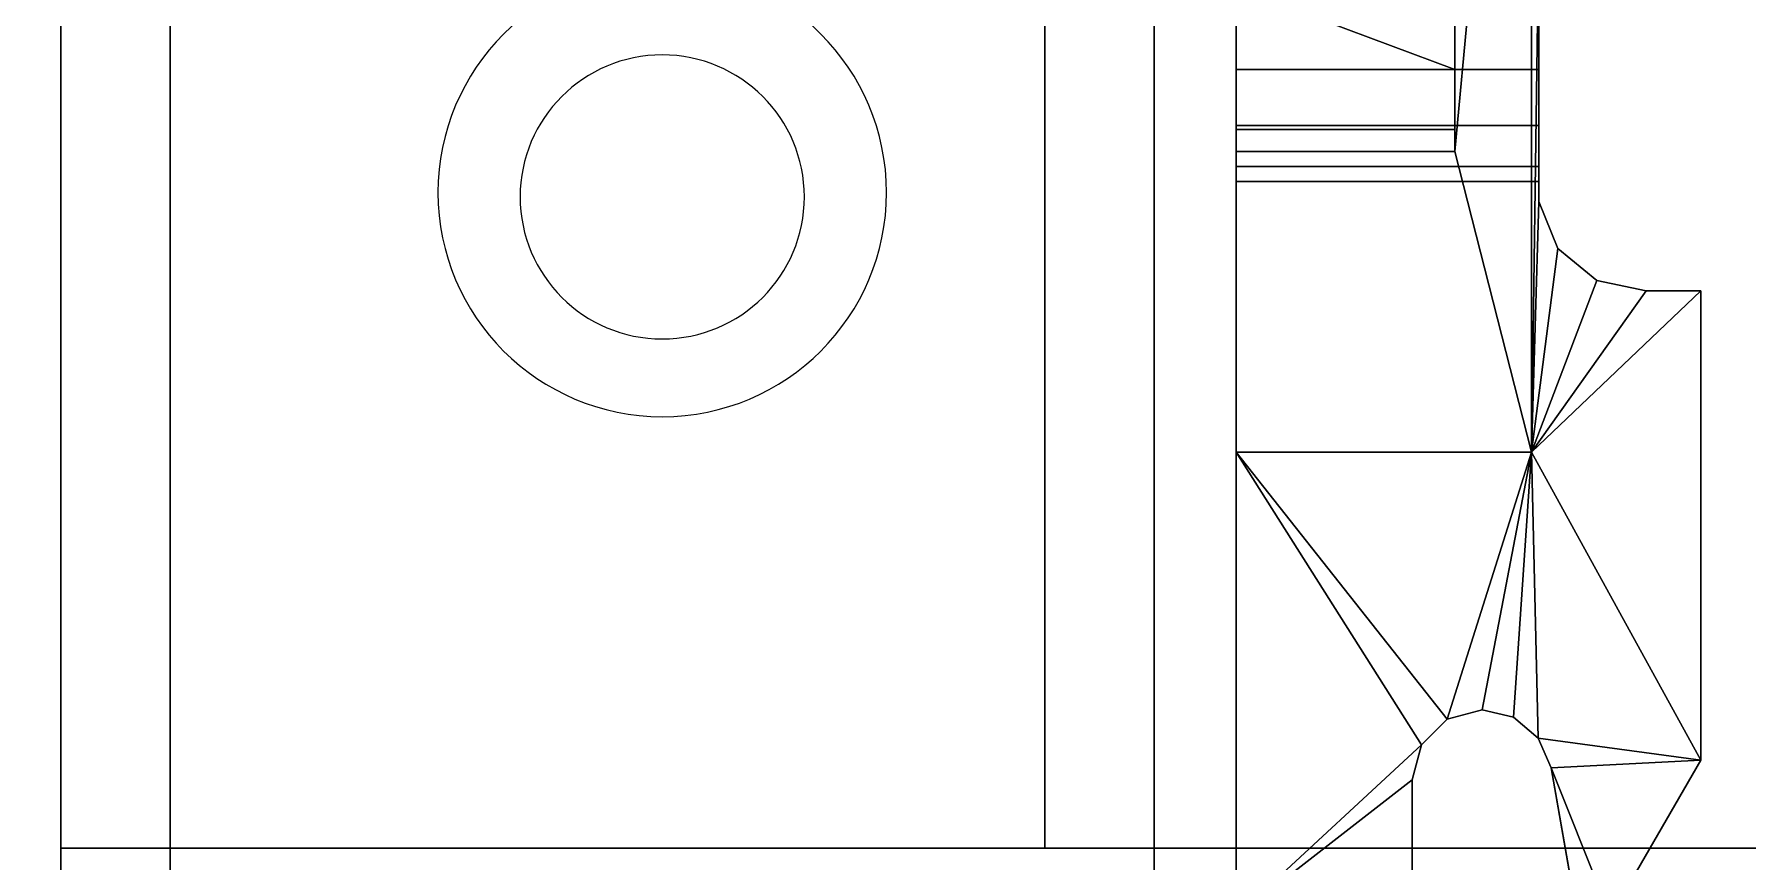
# Model space of a CAD drawing. Extents: x -1998 to 40, y -600 to 0.
# Drawn here: x -1980.49 to -1949.14, y -412.25 to -397.1 of the extents above; entities that cross this region are included whole.
import ezdxf

# ---------------------------------------------------------------- set-up
doc = ezdxf.new("R2010")
doc.units = 0

# ---------------------------------------------------------------- blocks, each defined once
blk = doc.blocks.new('rack tv terrero.bajo.Suelo1', base_point=(20, 20))
at = {"layer": 'e-cerezo locarno', "color": 0}
blk.add_3dface([(20, 20, 18), (20, 432, 18), (20, 432), (20, 20)], dxfattribs=at)
at = {"layer": 'e-cerezo locarno H1632', "color": 0}
for points in [[(20, 20), (20, 432), (1500, 432), (1500, 20)], [(20, 20, 18), (20, 432, 18), (1500, 432, 18), (1500, 20, 18)]]:
    blk.add_3dface(points, dxfattribs=at)
blk = doc.blocks.new('rack tv terrero.bajo.Suelo')
at = {"layer": 'e-cerezo locarno H1632'}
blk.add_blockref('rack tv terrero.bajo.Suelo1', (20, 20), dxfattribs=at)
blk = doc.blocks.new('rack tv terrero.bajo.Techo1', base_point=(1500, 0, 600))
at = {"layer": 'e-cerezo locarno H1632', "color": 0}
for points in [[(1500, 0, 600), (1500, 432, 600), (0, 432, 600), (0, 0, 600)], [(1500, 0, 582), (1500, 432, 582), (0, 432, 582), (0, 0, 582)]]:
    blk.add_3dface(points, dxfattribs=at)
blk = doc.blocks.new('rack tv terrero.bajo.Techo')
at = {"layer": 'Taladro', "extrusion": (0, 0, -1)}
for centre, radius in [((-29, 50, -600), 4.103), ((-29, 49.92, -600), 2.6)]:
    blk.add_circle(centre, radius, dxfattribs=at)
at = {"layer": 'e-cerezo locarno H1632'}
blk.add_blockref('rack tv terrero.bajo.Techo1', (1500, 0, 600), dxfattribs=at)
blk = doc.blocks.new('rack tv terrero.bajo.Latl Izq1', base_point=(20, 20, 582))
at = {"layer": 'e-cerezo locarno', "color": 0}
blk.add_3dface([(38, 20, 582), (38, 432, 582), (20, 432, 582), (20, 20, 582)], dxfattribs=at)
at = {"layer": 'e-cerezo locarno H1632', "color": 0}
for points in [[(20, 20, 582), (20, 432, 582), (20, 432, 18), (20, 20, 18)], [(38, 432, 18), (38, 20, 18), (20, 20, 18), (20, 432, 18)], [(38, 20, 582), (38, 432, 582), (38, 432, 18), (38, 20, 18)]]:
    blk.add_3dface(points, dxfattribs=at)
blk = doc.blocks.new('rack tv terrero.bajo.Latl Izq4', base_point=(39.5, 62.75, 327.5))
at = {"layer": 'ACCESSORY', "color": 0, "invisible_edges": 8}
for points in [[(44.9, 73.25, 307.5), (44.9, 65.75, 310.5), (44.9, 45.25, 307.5), (44.9, 73.25, 307.5)], [(45.034, 54.667, 307.5), (44.9, 73.25, 307.5), (44.9, 45.25, 307.5), (45.034, 54.667, 307.5)], [(44.9, 73.25, 296.5), (45.034, 54.667, 296.5), (44.9, 45.25, 296.5), (44.9, 73.25, 296.5)], [(44.9, 73.25, 296.5), (44.9, 45.25, 296.5), (44.9, 65.75, 293.5), (44.9, 73.25, 296.5)], [(43.5, 65.75, 310.5), (43.5, 58.25, 313.25), (43.5, 50.75, 310.5), (43.5, 65.75, 310.5)], [(43.5, 50.75, 310.5), (44.9, 45.25, 310.5), (44.9, 65.75, 310.5), (43.5, 50.75, 310.5)], [(43.5, 65.75, 310.5), (43.5, 50.75, 310.5), (44.9, 65.75, 310.5), (43.5, 65.75, 310.5)], [(43.5, 65.75, 293.5), (44.9, 65.75, 293.5), (43.5, 50.75, 293.5), (43.5, 65.75, 293.5)], [(43.5, 50.75, 293.5), (43.5, 58.25, 290.75), (43.5, 65.75, 293.5), (43.5, 50.75, 293.5)], [(44.9, 65.75, 293.5), (44.9, 45.25, 293.5), (43.5, 50.75, 293.5), (44.9, 65.75, 293.5)], [(44.9, 45.25, 310.5), (44.9, 45.25, 307.5), (44.9, 65.75, 310.5), (44.9, 45.25, 310.5)], [(44.9, 45.25, 296.5), (44.9, 45.25, 293.5), (44.9, 65.75, 293.5), (44.9, 45.25, 296.5)], [(43.5, 58.25, 313.25), (43.5, 55.875, 313.886), (43.5, 50.75, 310.5), (43.5, 58.25, 313.25)], [(43.5, 55.875, 290.114), (43.5, 58.25, 290.75), (43.5, 50.75, 293.5), (43.5, 55.875, 290.114)], [(39.5, 52.25, 327.098), (39.5, 53.75, 327.5), (39.5, 56.7, 320.685), (39.5, 52.25, 327.098)], [(39.5, 51.152, 326), (39.5, 52.25, 327.098), (39.5, 56.7, 320.685), (39.5, 51.152, 326)], [(39.5, 51.152, 326), (39.5, 56.7, 320.685), (39.5, 50.75, 324.5), (39.5, 51.152, 326)], [(39.5, 56.7, 320.685), (39.5, 55.565, 319.55), (39.5, 50.75, 324.5), (39.5, 56.7, 320.685)], [(39.5, 55.565, 316.45), (39.5, 56.7, 315.315), (39.5, 50.75, 310.5), (39.5, 55.565, 316.45)], [(39.5, 50.75, 310.5), (39.5, 56.7, 315.315), (39.5, 53.275, 305.775), (39.5, 50.75, 310.5)], [(39.5, 53.275, 298.225), (39.5, 56.7, 288.685), (39.5, 50.75, 293.5), (39.5, 53.275, 298.225)], [(39.5, 56.7, 288.685), (39.5, 55.565, 287.55), (39.5, 50.75, 293.5), (39.5, 56.7, 288.685)], [(39.5, 55.565, 284.45), (39.5, 56.7, 283.315), (39.5, 50.75, 279.5), (39.5, 55.565, 284.45)], [(39.5, 50.75, 279.5), (39.5, 56.7, 283.315), (39.5, 53.75, 276.5), (39.5, 50.75, 279.5)], [(43.5, 52.25, 327.098), (43.5, 55.875, 322.114), (43.5, 53.75, 327.5), (43.5, 52.25, 327.098)], [(43.5, 52.25, 327.098), (43.5, 51.152, 326), (43.5, 55.875, 322.114), (43.5, 52.25, 327.098)], [(43.5, 51.152, 326), (43.5, 50.75, 324.5), (43.5, 55.875, 322.114), (43.5, 51.152, 326)], [(43.5, 54.136, 320.375), (43.5, 55.875, 322.114), (43.5, 50.75, 324.5), (43.5, 54.136, 320.375)], [(43.5, 55.875, 313.886), (43.5, 54.136, 315.625), (43.5, 50.75, 310.5), (43.5, 55.875, 313.886)], [(43.5, 54.136, 288.375), (43.5, 55.875, 290.114), (43.5, 50.75, 293.5), (43.5, 54.136, 288.375)], [(43.5, 55.875, 281.886), (43.5, 54.136, 283.625), (43.5, 50.75, 279.5), (43.5, 55.875, 281.886)], [(43.5, 51.152, 278), (43.5, 55.875, 281.886), (43.5, 50.75, 279.5), (43.5, 51.152, 278)], [(43.5, 51.152, 278), (43.5, 52.25, 276.902), (43.5, 55.875, 281.886), (43.5, 51.152, 278)], [(43.5, 52.25, 276.902), (43.5, 53.75, 276.5), (43.5, 55.875, 281.886), (43.5, 52.25, 276.902)], [(39.5, 55.565, 319.55), (39.5, 55.15, 318), (39.5, 50.75, 324.5), (39.5, 55.565, 319.55)], [(39.5, 55.15, 318), (39.5, 55.565, 316.45), (39.5, 50.75, 310.5), (39.5, 55.15, 318)], [(39.5, 50.75, 293.5), (39.5, 55.565, 287.55), (39.5, 55.15, 286), (39.5, 50.75, 293.5)], [(39.5, 55.15, 286), (39.5, 55.565, 284.45), (39.5, 50.75, 279.5), (39.5, 55.15, 286)], [(39.5, 50.75, 324.5), (39.5, 55.15, 318), (39.5, 50.75, 310.5), (39.5, 50.75, 324.5)], [(39.5, 50.75, 293.5), (39.5, 55.15, 286), (39.5, 50.75, 279.5), (39.5, 50.75, 293.5)], [(45.034, 49.833, 307.5), (45.034, 54.667, 307.5), (44.9, 45.25, 307.5), (45.034, 49.833, 307.5)], [(45.034, 54.667, 296.5), (45.034, 49.833, 296.5), (44.9, 45.25, 296.5), (45.034, 54.667, 296.5)], [(45.034, 49.833, 307.5), (45.034, 52.25, 306.05), (45.034, 54.667, 307.5), (45.034, 49.833, 307.5)], [(45.034, 52.25, 306.05), (45.034, 53.275, 305.775), (45.034, 54.667, 307.5), (45.034, 52.25, 306.05)], [(45.034, 53.275, 298.225), (45.034, 52.25, 297.95), (45.034, 54.667, 296.5), (45.034, 53.275, 298.225)], [(45.034, 54.667, 296.5), (45.034, 52.25, 297.95), (45.034, 49.833, 296.5), (45.034, 54.667, 296.5)], [(43.5, 53.5, 318), (43.5, 54.136, 320.375), (43.5, 50.75, 324.5), (43.5, 53.5, 318)], [(43.5, 54.136, 315.625), (43.5, 53.5, 318), (43.5, 50.75, 310.5), (43.5, 54.136, 315.625)], [(43.5, 53.5, 286), (43.5, 54.136, 288.375), (43.5, 50.75, 293.5), (43.5, 53.5, 286)], [(43.5, 54.136, 283.625), (43.5, 53.5, 286), (43.5, 50.75, 279.5), (43.5, 54.136, 283.625)], [(43.5, 53.75, 327.5), (39.5, 53.75, 327.5), (43.5, 52.25, 327.098), (43.5, 53.75, 327.5)], [(39.5, 53.75, 327.5), (39.5, 52.25, 327.098), (43.5, 52.25, 327.098), (39.5, 53.75, 327.5)], [(39.5, 51.152, 278), (39.5, 50.75, 279.5), (39.5, 53.75, 276.5), (39.5, 51.152, 278)], [(39.5, 52.25, 276.902), (39.5, 51.152, 278), (39.5, 53.75, 276.5), (39.5, 52.25, 276.902)], [(43.5, 50.75, 310.5), (43.5, 53.5, 318), (43.5, 50.75, 324.5), (43.5, 50.75, 310.5)], [(43.5, 50.75, 279.5), (43.5, 53.5, 286), (43.5, 50.75, 293.5), (43.5, 50.75, 279.5)], [(39.5, 52.25, 306.05), (39.5, 50.75, 310.5), (39.5, 53.275, 305.775), (39.5, 52.25, 306.05)], [(39.5, 53.275, 298.225), (39.5, 50.75, 293.5), (39.5, 52.25, 297.95), (39.5, 53.275, 298.225)], [(39.5, 52.25, 306.05), (39.5, 51.225, 305.775), (39.5, 50.75, 310.5), (39.5, 52.25, 306.05)], [(39.5, 52.25, 297.95), (39.5, 50.75, 293.5), (39.5, 51.225, 298.225), (39.5, 52.25, 297.95)], [(45.034, 51.225, 305.775), (45.034, 52.25, 306.05), (45.034, 49.833, 307.5), (45.034, 51.225, 305.775)], [(45.034, 52.25, 297.95), (45.034, 51.225, 298.225), (45.034, 49.833, 296.5), (45.034, 52.25, 297.95)], [(39.5, 50.75, 310.5), (39.5, 51.225, 305.775), (39.5, 45.25, 307.5), (39.5, 50.75, 310.5)], [(39.5, 51.225, 305.775), (39.5, 50.475, 305.025), (39.5, 45.25, 307.5), (39.5, 51.225, 305.775)], [(39.5, 50.475, 298.975), (39.5, 51.225, 298.225), (39.5, 45.25, 296.5), (39.5, 50.475, 298.975)], [(39.5, 45.25, 296.5), (39.5, 51.225, 298.225), (39.5, 50.75, 293.5), (39.5, 45.25, 296.5)], [(45.034, 50.475, 305.025), (45.034, 51.225, 305.775), (45.034, 49.833, 307.5), (45.034, 50.475, 305.025)], [(45.034, 50.475, 298.975), (45.034, 49.833, 296.5), (45.034, 51.225, 298.225), (45.034, 50.475, 298.975)], [(39.5, 45.25, 310.5), (39.5, 50.75, 310.5), (39.5, 45.25, 307.5), (39.5, 45.25, 310.5)], [(39.5, 45.25, 293.5), (39.5, 45.25, 296.5), (39.5, 50.75, 293.5), (39.5, 45.25, 293.5)], [(39.5, 50.2, 304), (39.5, 45.25, 307.5), (39.5, 50.475, 305.025), (39.5, 50.2, 304)], [(39.5, 50.2, 300), (39.5, 50.475, 298.975), (39.5, 45.25, 296.5), (39.5, 50.2, 300)], [(45.034, 50.2, 304), (45.034, 50.475, 305.025), (45.034, 49.833, 307.5), (45.034, 50.2, 304)], [(45.034, 50.475, 298.975), (45.034, 50.2, 300), (45.034, 49.833, 296.5), (45.034, 50.475, 298.975)], [(39.5, 50.2, 304), (39.5, 45.25, 296.5), (39.5, 45.25, 307.5), (39.5, 50.2, 304)], [(39.5, 50.2, 304), (39.5, 50.2, 300), (39.5, 45.25, 296.5), (39.5, 50.2, 304)], [(45.034, 49.833, 296.5), (45.034, 50.2, 304), (45.034, 49.833, 307.5), (45.034, 49.833, 296.5)], [(45.034, 50.2, 304), (45.034, 49.833, 296.5), (45.034, 50.2, 300), (45.034, 50.2, 304)], [(45.383, 48.977, 307.5), (45.034, 49.833, 307.5), (44.9, 45.25, 307.5), (45.383, 48.977, 307.5)], [(45.034, 49.833, 296.5), (45.383, 48.977, 296.5), (44.9, 45.25, 296.5), (45.034, 49.833, 296.5)], [(46.095, 48.387, 307.5), (45.383, 48.977, 307.5), (44.9, 45.25, 307.5), (46.095, 48.387, 307.5)], [(45.383, 48.977, 296.5), (46.095, 48.387, 296.5), (44.9, 45.25, 296.5), (45.383, 48.977, 296.5)], [(47, 48.2, 307.5), (46.095, 48.387, 307.5), (44.9, 45.25, 307.5), (47, 48.2, 307.5)], [(46.095, 48.387, 296.5), (47, 48.2, 296.5), (44.9, 45.25, 296.5), (46.095, 48.387, 296.5)], [(48, 48.2, 307.5), (44.9, 45.25, 307.5), (48, 39.608, 307.5), (48, 48.2, 307.5)], [(48, 48.2, 307.5), (47, 48.2, 307.5), (44.9, 45.25, 307.5), (48, 48.2, 307.5)], [(48, 48.2, 296.5), (48, 39.608, 296.5), (44.9, 45.25, 296.5), (48, 48.2, 296.5)], [(47, 48.2, 296.5), (48, 48.2, 296.5), (44.9, 45.25, 296.5), (47, 48.2, 296.5)], [(48, 48.2, 296.5), (48, 48.2, 307.5), (48, 39.608, 307.5), (48, 48.2, 296.5)], [(48, 39.608, 296.5), (48, 48.2, 296.5), (48, 39.608, 307.5), (48, 39.608, 296.5)], [(39.5, 36.75, 307.5), (42.891, 39.89, 307.5), (39.5, 45.25, 307.5), (39.5, 36.75, 307.5)], [(39.5, 36.75, 307.5), (39.5, 45.25, 307.5), (39.5, 45.25, 296.5), (39.5, 36.75, 307.5)], [(43.36, 40.359, 307.5), (39.5, 45.25, 307.5), (42.891, 39.89, 307.5), (43.36, 40.359, 307.5)], [(39.5, 45.25, 307.5), (43.36, 40.359, 307.5), (44.9, 45.25, 307.5), (39.5, 45.25, 307.5)], [(39.5, 36.75, 296.5), (39.5, 36.75, 307.5), (39.5, 45.25, 296.5), (39.5, 36.75, 296.5)], [(39.5, 36.75, 296.5), (39.5, 45.25, 296.5), (42.891, 39.89, 296.5), (39.5, 36.75, 296.5)], [(42.891, 39.89, 296.5), (39.5, 45.25, 296.5), (43.36, 40.359, 296.5), (42.891, 39.89, 296.5)], [(44.9, 45.25, 296.5), (43.36, 40.359, 296.5), (39.5, 45.25, 296.5), (44.9, 45.25, 296.5)], [(43.36, 40.359, 307.5), (44, 40.53, 307.5), (44.9, 45.25, 307.5), (43.36, 40.359, 307.5)], [(44, 40.53, 296.5), (43.36, 40.359, 296.5), (44.9, 45.25, 296.5), (44, 40.53, 296.5)], [(44, 40.53, 307.5), (44.574, 40.394, 307.5), (44.9, 45.25, 307.5), (44, 40.53, 307.5)], [(44.574, 40.394, 296.5), (44, 40.53, 296.5), (44.9, 45.25, 296.5), (44.574, 40.394, 296.5)], [(44.574, 40.394, 307.5), (45.027, 40.014, 307.5), (44.9, 45.25, 307.5), (44.574, 40.394, 307.5)], [(44.574, 40.394, 296.5), (44.9, 45.25, 296.5), (45.027, 40.014, 296.5), (44.574, 40.394, 296.5)], [(44.9, 45.25, 307.5), (45.027, 40.014, 307.5), (48, 39.608, 307.5), (44.9, 45.25, 307.5)], [(48, 39.608, 296.5), (45.027, 40.014, 296.5), (44.9, 45.25, 296.5), (48, 39.608, 296.5)], [(42.72, 39.25, 307.5), (42.891, 39.89, 307.5), (39.5, 36.75, 307.5), (42.72, 39.25, 307.5)], [(42.72, 39.25, 296.5), (39.5, 36.75, 296.5), (42.891, 39.89, 296.5), (42.72, 39.25, 296.5)], [(45.261, 39.472, 307.5), (48, 39.608, 307.5), (45.027, 40.014, 307.5), (45.261, 39.472, 307.5)], [(45.261, 39.472, 296.5), (45.027, 40.014, 296.5), (48, 39.608, 296.5), (45.261, 39.472, 296.5)], [(46.35, 36.75, 307.5), (48, 39.608, 307.5), (45.261, 39.472, 307.5), (46.35, 36.75, 307.5)], [(46.35, 36.75, 296.5), (45.261, 39.472, 296.5), (48, 39.608, 296.5), (46.35, 36.75, 296.5)], [(42.72, 36.75, 307.5), (42.72, 39.25, 307.5), (39.5, 36.75, 307.5), (42.72, 36.75, 307.5)], [(42.72, 39.25, 296.5), (42.72, 36.75, 296.5), (39.5, 36.75, 296.5), (42.72, 39.25, 296.5)], [(45.741, 36.75, 307.5), (46.35, 36.75, 307.5), (45.261, 39.472, 307.5), (45.741, 36.75, 307.5)], [(45.741, 36.75, 296.5), (45.261, 39.472, 296.5), (46.35, 36.75, 296.5), (45.741, 36.75, 296.5)]]:
    blk.add_3dface(points, dxfattribs=at)
at = {"layer": 'ACCESSORY', "color": 0}
for points in [[(39.5, 52.25, 276.902), (39.5, 53.75, 276.5), (43.5, 53.75, 276.5), (43.5, 52.25, 276.902)], [(39.5, 52.25, 306.05), (39.5, 53.275, 305.775), (45.034, 53.275, 305.775), (45.034, 52.25, 306.05)], [(45.034, 53.275, 298.225), (39.5, 53.275, 298.225), (39.5, 52.25, 297.95), (45.034, 52.25, 297.95)], [(39.5, 52.25, 327.098), (39.5, 51.152, 326), (43.5, 51.152, 326), (43.5, 52.25, 327.098)], [(39.5, 51.225, 305.775), (39.5, 52.25, 306.05), (45.034, 52.25, 306.05), (45.034, 51.225, 305.775)], [(45.034, 52.25, 297.95), (39.5, 52.25, 297.95), (39.5, 51.225, 298.225), (45.034, 51.225, 298.225)], [(39.5, 51.152, 278), (39.5, 52.25, 276.902), (43.5, 52.25, 276.902), (43.5, 51.152, 278)], [(39.5, 50.475, 305.025), (39.5, 51.225, 305.775), (45.034, 51.225, 305.775), (45.034, 50.475, 305.025)], [(45.034, 51.225, 298.225), (39.5, 51.225, 298.225), (39.5, 50.475, 298.975), (45.034, 50.475, 298.975)], [(39.5, 51.152, 326), (39.5, 50.75, 324.5), (43.5, 50.75, 324.5), (43.5, 51.152, 326)], [(43.5, 50.75, 279.5), (39.5, 50.75, 279.5), (39.5, 51.152, 278), (43.5, 51.152, 278)], [(39.5, 50.75, 310.5), (43.5, 50.75, 310.5), (43.5, 50.75, 324.5), (39.5, 50.75, 324.5)], [(43.5, 50.75, 310.5), (39.5, 50.75, 310.5), (39.5, 45.25, 310.5), (44.9, 45.25, 310.5)], [(39.5, 45.25, 293.5), (39.5, 50.75, 293.5), (43.5, 50.75, 293.5), (44.9, 45.25, 293.5)], [(39.5, 50.75, 293.5), (39.5, 50.75, 279.5), (43.5, 50.75, 279.5), (43.5, 50.75, 293.5)], [(39.5, 50.2, 304), (39.5, 50.475, 305.025), (45.034, 50.475, 305.025), (45.034, 50.2, 304)], [(45.034, 50.475, 298.975), (39.5, 50.475, 298.975), (39.5, 50.2, 300), (45.034, 50.2, 300)], [(39.5, 50.2, 300), (39.5, 50.2, 304), (45.034, 50.2, 304), (45.034, 50.2, 300)], [(45.034, 49.833, 296.5), (45.034, 49.833, 307.5), (45.383, 48.977, 307.5), (45.383, 48.977, 296.5)], [(45.383, 48.977, 296.5), (45.383, 48.977, 307.5), (46.095, 48.387, 307.5), (46.095, 48.387, 296.5)], [(46.095, 48.387, 296.5), (46.095, 48.387, 307.5), (47, 48.2, 307.5), (47, 48.2, 296.5)], [(47, 48.2, 296.5), (47, 48.2, 307.5), (48, 48.2, 307.5), (48, 48.2, 296.5)], [(39.5, 45.25, 307.5), (44.9, 45.25, 307.5), (44.9, 45.25, 310.5), (39.5, 45.25, 310.5)], [(39.5, 45.25, 296.5), (39.5, 45.25, 293.5), (44.9, 45.25, 293.5), (44.9, 45.25, 296.5)], [(43.36, 40.359, 296.5), (44, 40.53, 296.5), (44, 40.53, 307.5), (43.36, 40.359, 307.5)], [(44.574, 40.394, 307.5), (44, 40.53, 307.5), (44, 40.53, 296.5), (44.574, 40.394, 296.5)], [(42.891, 39.89, 296.5), (43.36, 40.359, 296.5), (43.36, 40.359, 307.5), (42.891, 39.89, 307.5)], [(44.574, 40.394, 307.5), (44.574, 40.394, 296.5), (45.027, 40.014, 296.5), (45.027, 40.014, 307.5)], [(42.72, 39.25, 296.5), (42.891, 39.89, 296.5), (42.891, 39.89, 307.5), (42.72, 39.25, 307.5)], [(45.027, 40.014, 307.5), (45.027, 40.014, 296.5), (45.261, 39.472, 296.5), (45.261, 39.472, 307.5)], [(46.35, 36.75, 307.5), (46.35, 36.75, 296.5), (48, 39.608, 296.5), (48, 39.608, 307.5)], [(42.72, 36.75, 296.5), (42.72, 39.25, 296.5), (42.72, 39.25, 307.5), (42.72, 36.75, 307.5)], [(45.261, 39.472, 307.5), (45.261, 39.472, 296.5), (45.741, 36.75, 296.5), (45.741, 36.75, 307.5)]]:
    blk.add_3dface(points, dxfattribs=at)
blk = doc.blocks.new('rack tv terrero.bajo.Latl Izq5', base_point=(39.5, 62.75, 145.5))
at = {"layer": 'ACCESSORY', "color": 0, "invisible_edges": 8}
for points in [[(44.9, 73.25, 125.5), (44.9, 65.75, 128.5), (44.9, 45.25, 125.5), (44.9, 73.25, 125.5)], [(45.034, 54.667, 125.5), (44.9, 73.25, 125.5), (44.9, 45.25, 125.5), (45.034, 54.667, 125.5)], [(44.9, 73.25, 114.5), (45.034, 54.667, 114.5), (44.9, 45.25, 114.5), (44.9, 73.25, 114.5)], [(44.9, 73.25, 114.5), (44.9, 45.25, 114.5), (44.9, 65.75, 111.5), (44.9, 73.25, 114.5)], [(43.5, 65.75, 128.5), (43.5, 58.25, 131.25), (43.5, 50.75, 128.5), (43.5, 65.75, 128.5)], [(43.5, 50.75, 128.5), (44.9, 45.25, 128.5), (44.9, 65.75, 128.5), (43.5, 50.75, 128.5)], [(43.5, 65.75, 128.5), (43.5, 50.75, 128.5), (44.9, 65.75, 128.5), (43.5, 65.75, 128.5)], [(43.5, 65.75, 111.5), (44.9, 65.75, 111.5), (43.5, 50.75, 111.5), (43.5, 65.75, 111.5)], [(43.5, 50.75, 111.5), (43.5, 58.25, 108.75), (43.5, 65.75, 111.5), (43.5, 50.75, 111.5)], [(44.9, 65.75, 111.5), (44.9, 45.25, 111.5), (43.5, 50.75, 111.5), (44.9, 65.75, 111.5)], [(44.9, 45.25, 128.5), (44.9, 45.25, 125.5), (44.9, 65.75, 128.5), (44.9, 45.25, 128.5)], [(44.9, 45.25, 114.5), (44.9, 45.25, 111.5), (44.9, 65.75, 111.5), (44.9, 45.25, 114.5)], [(43.5, 58.25, 131.25), (43.5, 55.875, 131.886), (43.5, 50.75, 128.5), (43.5, 58.25, 131.25)], [(43.5, 55.875, 108.114), (43.5, 58.25, 108.75), (43.5, 50.75, 111.5), (43.5, 55.875, 108.114)], [(39.5, 52.25, 145.098), (39.5, 53.75, 145.5), (39.5, 56.7, 138.685), (39.5, 52.25, 145.098)], [(39.5, 51.152, 144), (39.5, 52.25, 145.098), (39.5, 56.7, 138.685), (39.5, 51.152, 144)], [(39.5, 51.152, 144), (39.5, 56.7, 138.685), (39.5, 50.75, 142.5), (39.5, 51.152, 144)], [(39.5, 56.7, 138.685), (39.5, 55.565, 137.55), (39.5, 50.75, 142.5), (39.5, 56.7, 138.685)], [(39.5, 55.565, 134.45), (39.5, 56.7, 133.315), (39.5, 50.75, 128.5), (39.5, 55.565, 134.45)], [(39.5, 50.75, 128.5), (39.5, 56.7, 133.315), (39.5, 53.275, 123.775), (39.5, 50.75, 128.5)], [(39.5, 53.275, 116.225), (39.5, 56.7, 106.685), (39.5, 50.75, 111.5), (39.5, 53.275, 116.225)], [(39.5, 56.7, 106.685), (39.5, 55.565, 105.55), (39.5, 50.75, 111.5), (39.5, 56.7, 106.685)], [(39.5, 55.565, 102.45), (39.5, 56.7, 101.315), (39.5, 50.75, 97.5), (39.5, 55.565, 102.45)], [(39.5, 50.75, 97.5), (39.5, 56.7, 101.315), (39.5, 53.75, 94.5), (39.5, 50.75, 97.5)], [(43.5, 52.25, 145.098), (43.5, 55.875, 140.114), (43.5, 53.75, 145.5), (43.5, 52.25, 145.098)], [(43.5, 52.25, 145.098), (43.5, 51.152, 144), (43.5, 55.875, 140.114), (43.5, 52.25, 145.098)], [(43.5, 51.152, 144), (43.5, 50.75, 142.5), (43.5, 55.875, 140.114), (43.5, 51.152, 144)], [(43.5, 54.136, 138.375), (43.5, 55.875, 140.114), (43.5, 50.75, 142.5), (43.5, 54.136, 138.375)], [(43.5, 55.875, 131.886), (43.5, 54.136, 133.625), (43.5, 50.75, 128.5), (43.5, 55.875, 131.886)], [(43.5, 54.136, 106.375), (43.5, 55.875, 108.114), (43.5, 50.75, 111.5), (43.5, 54.136, 106.375)], [(43.5, 55.875, 99.886), (43.5, 54.136, 101.625), (43.5, 50.75, 97.5), (43.5, 55.875, 99.886)], [(43.5, 51.152, 96), (43.5, 55.875, 99.886), (43.5, 50.75, 97.5), (43.5, 51.152, 96)], [(43.5, 51.152, 96), (43.5, 52.25, 94.902), (43.5, 55.875, 99.886), (43.5, 51.152, 96)], [(43.5, 52.25, 94.902), (43.5, 53.75, 94.5), (43.5, 55.875, 99.886), (43.5, 52.25, 94.902)], [(39.5, 55.565, 137.55), (39.5, 55.15, 136), (39.5, 50.75, 142.5), (39.5, 55.565, 137.55)], [(39.5, 55.15, 136), (39.5, 55.565, 134.45), (39.5, 50.75, 128.5), (39.5, 55.15, 136)], [(39.5, 50.75, 111.5), (39.5, 55.565, 105.55), (39.5, 55.15, 104), (39.5, 50.75, 111.5)], [(39.5, 55.15, 104), (39.5, 55.565, 102.45), (39.5, 50.75, 97.5), (39.5, 55.15, 104)], [(39.5, 50.75, 142.5), (39.5, 55.15, 136), (39.5, 50.75, 128.5), (39.5, 50.75, 142.5)], [(39.5, 50.75, 111.5), (39.5, 55.15, 104), (39.5, 50.75, 97.5), (39.5, 50.75, 111.5)], [(45.034, 49.833, 125.5), (45.034, 54.667, 125.5), (44.9, 45.25, 125.5), (45.034, 49.833, 125.5)], [(45.034, 54.667, 114.5), (45.034, 49.833, 114.5), (44.9, 45.25, 114.5), (45.034, 54.667, 114.5)], [(45.034, 49.833, 125.5), (45.034, 52.25, 124.05), (45.034, 54.667, 125.5), (45.034, 49.833, 125.5)], [(45.034, 52.25, 124.05), (45.034, 53.275, 123.775), (45.034, 54.667, 125.5), (45.034, 52.25, 124.05)], [(45.034, 53.275, 116.225), (45.034, 52.25, 115.95), (45.034, 54.667, 114.5), (45.034, 53.275, 116.225)], [(45.034, 54.667, 114.5), (45.034, 52.25, 115.95), (45.034, 49.833, 114.5), (45.034, 54.667, 114.5)], [(43.5, 53.5, 136), (43.5, 54.136, 138.375), (43.5, 50.75, 142.5), (43.5, 53.5, 136)], [(43.5, 54.136, 133.625), (43.5, 53.5, 136), (43.5, 50.75, 128.5), (43.5, 54.136, 133.625)], [(43.5, 53.5, 104), (43.5, 54.136, 106.375), (43.5, 50.75, 111.5), (43.5, 53.5, 104)], [(43.5, 54.136, 101.625), (43.5, 53.5, 104), (43.5, 50.75, 97.5), (43.5, 54.136, 101.625)], [(43.5, 53.75, 145.5), (39.5, 53.75, 145.5), (43.5, 52.25, 145.098), (43.5, 53.75, 145.5)], [(39.5, 53.75, 145.5), (39.5, 52.25, 145.098), (43.5, 52.25, 145.098), (39.5, 53.75, 145.5)], [(39.5, 51.152, 96), (39.5, 50.75, 97.5), (39.5, 53.75, 94.5), (39.5, 51.152, 96)], [(39.5, 52.25, 94.902), (39.5, 51.152, 96), (39.5, 53.75, 94.5), (39.5, 52.25, 94.902)], [(43.5, 50.75, 128.5), (43.5, 53.5, 136), (43.5, 50.75, 142.5), (43.5, 50.75, 128.5)], [(43.5, 50.75, 97.5), (43.5, 53.5, 104), (43.5, 50.75, 111.5), (43.5, 50.75, 97.5)], [(39.5, 52.25, 124.05), (39.5, 50.75, 128.5), (39.5, 53.275, 123.775), (39.5, 52.25, 124.05)], [(39.5, 53.275, 116.225), (39.5, 50.75, 111.5), (39.5, 52.25, 115.95), (39.5, 53.275, 116.225)], [(39.5, 52.25, 124.05), (39.5, 51.225, 123.775), (39.5, 50.75, 128.5), (39.5, 52.25, 124.05)], [(39.5, 52.25, 115.95), (39.5, 50.75, 111.5), (39.5, 51.225, 116.225), (39.5, 52.25, 115.95)], [(45.034, 51.225, 123.775), (45.034, 52.25, 124.05), (45.034, 49.833, 125.5), (45.034, 51.225, 123.775)], [(45.034, 52.25, 115.95), (45.034, 51.225, 116.225), (45.034, 49.833, 114.5), (45.034, 52.25, 115.95)], [(39.5, 50.75, 128.5), (39.5, 51.225, 123.775), (39.5, 45.25, 125.5), (39.5, 50.75, 128.5)], [(39.5, 51.225, 123.775), (39.5, 50.475, 123.025), (39.5, 45.25, 125.5), (39.5, 51.225, 123.775)], [(39.5, 50.475, 116.975), (39.5, 51.225, 116.225), (39.5, 45.25, 114.5), (39.5, 50.475, 116.975)], [(39.5, 45.25, 114.5), (39.5, 51.225, 116.225), (39.5, 50.75, 111.5), (39.5, 45.25, 114.5)], [(45.034, 50.475, 123.025), (45.034, 51.225, 123.775), (45.034, 49.833, 125.5), (45.034, 50.475, 123.025)], [(45.034, 50.475, 116.975), (45.034, 49.833, 114.5), (45.034, 51.225, 116.225), (45.034, 50.475, 116.975)], [(39.5, 45.25, 128.5), (39.5, 50.75, 128.5), (39.5, 45.25, 125.5), (39.5, 45.25, 128.5)], [(39.5, 45.25, 111.5), (39.5, 45.25, 114.5), (39.5, 50.75, 111.5), (39.5, 45.25, 111.5)], [(39.5, 50.2, 122), (39.5, 45.25, 125.5), (39.5, 50.475, 123.025), (39.5, 50.2, 122)], [(39.5, 50.2, 118), (39.5, 50.475, 116.975), (39.5, 45.25, 114.5), (39.5, 50.2, 118)], [(45.034, 50.2, 122), (45.034, 50.475, 123.025), (45.034, 49.833, 125.5), (45.034, 50.2, 122)], [(45.034, 50.475, 116.975), (45.034, 50.2, 118), (45.034, 49.833, 114.5), (45.034, 50.475, 116.975)], [(39.5, 50.2, 122), (39.5, 45.25, 114.5), (39.5, 45.25, 125.5), (39.5, 50.2, 122)], [(39.5, 50.2, 122), (39.5, 50.2, 118), (39.5, 45.25, 114.5), (39.5, 50.2, 122)], [(45.034, 49.833, 114.5), (45.034, 50.2, 122), (45.034, 49.833, 125.5), (45.034, 49.833, 114.5)], [(45.034, 50.2, 122), (45.034, 49.833, 114.5), (45.034, 50.2, 118), (45.034, 50.2, 122)], [(45.383, 48.977, 125.5), (45.034, 49.833, 125.5), (44.9, 45.25, 125.5), (45.383, 48.977, 125.5)], [(45.034, 49.833, 114.5), (45.383, 48.977, 114.5), (44.9, 45.25, 114.5), (45.034, 49.833, 114.5)], [(46.095, 48.387, 125.5), (45.383, 48.977, 125.5), (44.9, 45.25, 125.5), (46.095, 48.387, 125.5)], [(45.383, 48.977, 114.5), (46.095, 48.387, 114.5), (44.9, 45.25, 114.5), (45.383, 48.977, 114.5)], [(47, 48.2, 125.5), (46.095, 48.387, 125.5), (44.9, 45.25, 125.5), (47, 48.2, 125.5)], [(46.095, 48.387, 114.5), (47, 48.2, 114.5), (44.9, 45.25, 114.5), (46.095, 48.387, 114.5)], [(48, 48.2, 125.5), (44.9, 45.25, 125.5), (48, 39.608, 125.5), (48, 48.2, 125.5)], [(48, 48.2, 125.5), (47, 48.2, 125.5), (44.9, 45.25, 125.5), (48, 48.2, 125.5)], [(48, 48.2, 114.5), (48, 39.608, 114.5), (44.9, 45.25, 114.5), (48, 48.2, 114.5)], [(47, 48.2, 114.5), (48, 48.2, 114.5), (44.9, 45.25, 114.5), (47, 48.2, 114.5)], [(48, 48.2, 114.5), (48, 48.2, 125.5), (48, 39.608, 125.5), (48, 48.2, 114.5)], [(48, 39.608, 114.5), (48, 48.2, 114.5), (48, 39.608, 125.5), (48, 39.608, 114.5)], [(39.5, 36.75, 125.5), (42.891, 39.89, 125.5), (39.5, 45.25, 125.5), (39.5, 36.75, 125.5)], [(39.5, 36.75, 125.5), (39.5, 45.25, 125.5), (39.5, 45.25, 114.5), (39.5, 36.75, 125.5)], [(43.36, 40.359, 125.5), (39.5, 45.25, 125.5), (42.891, 39.89, 125.5), (43.36, 40.359, 125.5)], [(39.5, 45.25, 125.5), (43.36, 40.359, 125.5), (44.9, 45.25, 125.5), (39.5, 45.25, 125.5)], [(39.5, 36.75, 114.5), (39.5, 36.75, 125.5), (39.5, 45.25, 114.5), (39.5, 36.75, 114.5)], [(39.5, 36.75, 114.5), (39.5, 45.25, 114.5), (42.891, 39.89, 114.5), (39.5, 36.75, 114.5)], [(42.891, 39.89, 114.5), (39.5, 45.25, 114.5), (43.36, 40.359, 114.5), (42.891, 39.89, 114.5)], [(44.9, 45.25, 114.5), (43.36, 40.359, 114.5), (39.5, 45.25, 114.5), (44.9, 45.25, 114.5)], [(43.36, 40.359, 125.5), (44, 40.53, 125.5), (44.9, 45.25, 125.5), (43.36, 40.359, 125.5)], [(44, 40.53, 114.5), (43.36, 40.359, 114.5), (44.9, 45.25, 114.5), (44, 40.53, 114.5)], [(44, 40.53, 125.5), (44.574, 40.394, 125.5), (44.9, 45.25, 125.5), (44, 40.53, 125.5)], [(44.574, 40.394, 114.5), (44, 40.53, 114.5), (44.9, 45.25, 114.5), (44.574, 40.394, 114.5)], [(44.574, 40.394, 125.5), (45.027, 40.014, 125.5), (44.9, 45.25, 125.5), (44.574, 40.394, 125.5)], [(44.574, 40.394, 114.5), (44.9, 45.25, 114.5), (45.027, 40.014, 114.5), (44.574, 40.394, 114.5)], [(44.9, 45.25, 125.5), (45.027, 40.014, 125.5), (48, 39.608, 125.5), (44.9, 45.25, 125.5)], [(48, 39.608, 114.5), (45.027, 40.014, 114.5), (44.9, 45.25, 114.5), (48, 39.608, 114.5)], [(42.72, 39.25, 125.5), (42.891, 39.89, 125.5), (39.5, 36.75, 125.5), (42.72, 39.25, 125.5)], [(42.72, 39.25, 114.5), (39.5, 36.75, 114.5), (42.891, 39.89, 114.5), (42.72, 39.25, 114.5)], [(45.261, 39.472, 125.5), (48, 39.608, 125.5), (45.027, 40.014, 125.5), (45.261, 39.472, 125.5)], [(45.261, 39.472, 114.5), (45.027, 40.014, 114.5), (48, 39.608, 114.5), (45.261, 39.472, 114.5)], [(46.35, 36.75, 125.5), (48, 39.608, 125.5), (45.261, 39.472, 125.5), (46.35, 36.75, 125.5)], [(46.35, 36.75, 114.5), (45.261, 39.472, 114.5), (48, 39.608, 114.5), (46.35, 36.75, 114.5)], [(42.72, 36.75, 125.5), (42.72, 39.25, 125.5), (39.5, 36.75, 125.5), (42.72, 36.75, 125.5)], [(42.72, 39.25, 114.5), (42.72, 36.75, 114.5), (39.5, 36.75, 114.5), (42.72, 39.25, 114.5)], [(45.741, 36.75, 125.5), (46.35, 36.75, 125.5), (45.261, 39.472, 125.5), (45.741, 36.75, 125.5)], [(45.741, 36.75, 114.5), (45.261, 39.472, 114.5), (46.35, 36.75, 114.5), (45.741, 36.75, 114.5)]]:
    blk.add_3dface(points, dxfattribs=at)
at = {"layer": 'ACCESSORY', "color": 0}
for points in [[(39.5, 52.25, 94.902), (39.5, 53.75, 94.5), (43.5, 53.75, 94.5), (43.5, 52.25, 94.902)], [(39.5, 52.25, 124.05), (39.5, 53.275, 123.775), (45.034, 53.275, 123.775), (45.034, 52.25, 124.05)], [(45.034, 53.275, 116.225), (39.5, 53.275, 116.225), (39.5, 52.25, 115.95), (45.034, 52.25, 115.95)], [(39.5, 52.25, 145.098), (39.5, 51.152, 144), (43.5, 51.152, 144), (43.5, 52.25, 145.098)], [(39.5, 51.225, 123.775), (39.5, 52.25, 124.05), (45.034, 52.25, 124.05), (45.034, 51.225, 123.775)], [(45.034, 52.25, 115.95), (39.5, 52.25, 115.95), (39.5, 51.225, 116.225), (45.034, 51.225, 116.225)], [(39.5, 51.152, 96), (39.5, 52.25, 94.902), (43.5, 52.25, 94.902), (43.5, 51.152, 96)], [(39.5, 50.475, 123.025), (39.5, 51.225, 123.775), (45.034, 51.225, 123.775), (45.034, 50.475, 123.025)], [(45.034, 51.225, 116.225), (39.5, 51.225, 116.225), (39.5, 50.475, 116.975), (45.034, 50.475, 116.975)], [(39.5, 51.152, 144), (39.5, 50.75, 142.5), (43.5, 50.75, 142.5), (43.5, 51.152, 144)], [(43.5, 50.75, 97.5), (39.5, 50.75, 97.5), (39.5, 51.152, 96), (43.5, 51.152, 96)], [(39.5, 50.75, 128.5), (43.5, 50.75, 128.5), (43.5, 50.75, 142.5), (39.5, 50.75, 142.5)], [(43.5, 50.75, 128.5), (39.5, 50.75, 128.5), (39.5, 45.25, 128.5), (44.9, 45.25, 128.5)], [(39.5, 45.25, 111.5), (39.5, 50.75, 111.5), (43.5, 50.75, 111.5), (44.9, 45.25, 111.5)], [(39.5, 50.75, 111.5), (39.5, 50.75, 97.5), (43.5, 50.75, 97.5), (43.5, 50.75, 111.5)], [(39.5, 50.2, 122), (39.5, 50.475, 123.025), (45.034, 50.475, 123.025), (45.034, 50.2, 122)], [(45.034, 50.475, 116.975), (39.5, 50.475, 116.975), (39.5, 50.2, 118), (45.034, 50.2, 118)], [(39.5, 50.2, 118), (39.5, 50.2, 122), (45.034, 50.2, 122), (45.034, 50.2, 118)], [(45.034, 49.833, 114.5), (45.034, 49.833, 125.5), (45.383, 48.977, 125.5), (45.383, 48.977, 114.5)], [(45.383, 48.977, 114.5), (45.383, 48.977, 125.5), (46.095, 48.387, 125.5), (46.095, 48.387, 114.5)], [(46.095, 48.387, 114.5), (46.095, 48.387, 125.5), (47, 48.2, 125.5), (47, 48.2, 114.5)], [(47, 48.2, 114.5), (47, 48.2, 125.5), (48, 48.2, 125.5), (48, 48.2, 114.5)], [(39.5, 45.25, 125.5), (44.9, 45.25, 125.5), (44.9, 45.25, 128.5), (39.5, 45.25, 128.5)], [(39.5, 45.25, 114.5), (39.5, 45.25, 111.5), (44.9, 45.25, 111.5), (44.9, 45.25, 114.5)], [(43.36, 40.359, 114.5), (44, 40.53, 114.5), (44, 40.53, 125.5), (43.36, 40.359, 125.5)], [(44.574, 40.394, 125.5), (44, 40.53, 125.5), (44, 40.53, 114.5), (44.574, 40.394, 114.5)], [(42.891, 39.89, 114.5), (43.36, 40.359, 114.5), (43.36, 40.359, 125.5), (42.891, 39.89, 125.5)], [(44.574, 40.394, 125.5), (44.574, 40.394, 114.5), (45.027, 40.014, 114.5), (45.027, 40.014, 125.5)], [(42.72, 39.25, 114.5), (42.891, 39.89, 114.5), (42.891, 39.89, 125.5), (42.72, 39.25, 125.5)], [(45.027, 40.014, 125.5), (45.027, 40.014, 114.5), (45.261, 39.472, 114.5), (45.261, 39.472, 125.5)], [(46.35, 36.75, 125.5), (46.35, 36.75, 114.5), (48, 39.608, 114.5), (48, 39.608, 125.5)], [(42.72, 36.75, 114.5), (42.72, 39.25, 114.5), (42.72, 39.25, 125.5), (42.72, 36.75, 125.5)], [(45.261, 39.472, 125.5), (45.261, 39.472, 114.5), (45.741, 36.75, 114.5), (45.741, 36.75, 125.5)]]:
    blk.add_3dface(points, dxfattribs=at)
blk = doc.blocks.new('rack tv terrero.bajo.Latl Izq')
at = {"layer": 'Taladro', "extrusion": (0, 0, -1)}
blk.add_circle((-29, 49.92, -582), 2.6, dxfattribs=at)
blk.add_circle((-29, 49.92, -582), 2.6, dxfattribs=at)
blk.add_circle((-29, 49.92, -582), 2.6, dxfattribs=at)
for name, p in [('rack tv terrero.bajo.Latl Izq4', (39.5, 62.75, 327.5)), ('rack tv terrero.bajo.Latl Izq5', (39.5, 62.75, 145.5))]:
    blk.add_blockref(name, p)
at = {"layer": 'e-cerezo locarno H1632'}
blk.add_blockref('rack tv terrero.bajo.Latl Izq1', (20, 20, 582), dxfattribs=at)
blk = doc.blocks.new('rack tv terrero.bajo.Est  F [1]1', base_point=(38, 20, 404))
at = {"layer": 'e-cerezo locarno H1632', "color": 0}
for points in [[(38, 20, 404), (1482, 20, 404), (1482, 432, 404), (38, 432, 404)], [(38, 20, 422), (1482, 20, 422), (1482, 432, 422), (38, 432, 422)], [(38, 432, 404), (38, 432, 422), (38, 20, 422), (38, 20, 404)]]:
    blk.add_3dface(points, dxfattribs=at)
blk = doc.blocks.new('rack tv terrero.bajo.Est  F [1]')
at = {"layer": 'e-cerezo locarno H1632'}
blk.add_blockref('rack tv terrero.bajo.Est  F [1]1', (38, 20, 404), dxfattribs=at)
blk = doc.blocks.new('rack tv terrero.bajo')
at = {"layer": 'rack tv terrero.bajo.Est  F [1]'}
blk.add_blockref('rack tv terrero.bajo.Est  F [1]', (0, 0), dxfattribs=at)
at = {"layer": 'rack tv terrero.bajo.Latl Izq'}
blk.add_blockref('rack tv terrero.bajo.Latl Izq', (0, 0), dxfattribs=at)
at = {"layer": 'rack tv terrero.bajo.Suelo'}
blk.add_blockref('rack tv terrero.bajo.Suelo', (0, 0), dxfattribs=at)
at = {"layer": 'rack tv terrero.bajo.Techo'}
blk.add_blockref('rack tv terrero.bajo.Techo', (0, 0), dxfattribs=at)
blk = doc.blocks.new('rack tv terrero.lateral[1].Lateral Derecho1', base_point=(18, 0))
at = {"layer": 'e-cerezo locarno', "color": 0}
blk.add_3dface([(0, 450, 626), (0, 0, 626), (18, 0, 626), (18, 450, 626)], dxfattribs=at)
at = {"layer": 'e-cerezo locarno H1632', "color": 0}
blk.add_3dface([(18, 0), (18, 450), (18, 450, 626), (18, 0, 626)], dxfattribs=at)
at = {"layer": 'e-cerezp locarno', "color": 0}
blk.add_3dface([(0, 0), (0, 450), (18, 450), (18, 0)], dxfattribs=at)
blk = doc.blocks.new('rack tv terrero.lateral[1].Lateral Derecho')
at = {"layer": 'e-cerezo locarno H1632'}
blk.add_blockref('rack tv terrero.lateral[1].Lateral Derecho1', (18, 0), dxfattribs=at)
blk = doc.blocks.new('rack tv terrero.lateral[1]')
at = {"layer": 'rack tv terrero.lateral[1].Lateral Derecho'}
blk.add_blockref('rack tv terrero.lateral[1].Lateral Derecho', (0, 0), dxfattribs=at)
blk = doc.blocks.new('rack tv terrero.piso tarima.Latl Izq1', base_point=(0, 18))
at = {"layer": 'color', "color": 0}
blk.add_3dface([(0, 352), (0, 18), (18, 18), (18, 352)], dxfattribs=at)
at = {"layer": 'e-cerezo locarno H1632', "color": 0}
for points in [[(0, 18), (0, 352), (0, 352, 50), (0, 18, 50)], [(0, 18, 50), (0, 352, 50), (18, 352, 50), (18, 18, 50)], [(18, 18, 50), (18, 352, 50), (18, 352), (18, 18)], [(0, 18, 50), (0, 18), (18, 18), (18, 18, 50)]]:
    blk.add_3dface(points, dxfattribs=at)
blk = doc.blocks.new('rack tv terrero.piso tarima.Latl Izq')
at = {"layer": 'Taladro', "extrusion": (0, 1, 0)}
blk.add_circle((-9, 25.08, 18), 2.6, dxfattribs=at)
blk.add_circle((-9, 25.08, 18), 2.6, dxfattribs=at)
blk.add_circle((-9, 25.08, 18), 2.6, dxfattribs=at)
at = {"layer": 'e-cerezo locarno H1632'}
blk.add_blockref('rack tv terrero.piso tarima.Latl Izq1', (0, 18), dxfattribs=at)
blk = doc.blocks.new('rack tv terrero.piso tarima.D fondo [2]1')
at = {"layer": 'blanco', "color": 0}
blk.add_3dface([(0, 0), (0, 18), (0, 18, 50), (0, 0, 50)], dxfattribs=at)
at = {"layer": 'color', "color": 0}
blk.add_3dface([(1960, 0), (1960, 18), (0, 18), (0, 0)], dxfattribs=at)
at = {"layer": 'e-cerezo locarno H1632', "color": 0}
for points in [[(0, 18), (0, 18, 50), (1960, 18, 50), (1960, 18)], [(0, 0, 50), (0, 18, 50), (1960, 18, 50), (1960, 0, 50)]]:
    blk.add_3dface(points, dxfattribs=at)
blk = doc.blocks.new('rack tv terrero.piso tarima.D fondo [2]')
at = {"layer": 'e-cerezo locarno H1632'}
blk.add_blockref('rack tv terrero.piso tarima.D fondo [2]1', (0, 0), dxfattribs=at)
blk = doc.blocks.new('rack tv terrero.piso tarima')
at = {"layer": 'rack tv terrero.piso tarima.D fondo [2]'}
blk.add_blockref('rack tv terrero.piso tarima.D fondo [2]', (0, 0), dxfattribs=at)
at = {"layer": 'rack tv terrero.piso tarima.Latl Izq'}
blk.add_blockref('rack tv terrero.piso tarima.Latl Izq', (0, 0), dxfattribs=at)

msp = doc.modelspace()

# ---------------------------------------------------------------- block references
for name, p in [('rack tv terrero.bajo', (-1998, -450, 44)), ('rack tv terrero.lateral[1]', (-1998, -450)), ('rack tv terrero.piso tarima', (-1980, -430))]:
    msp.add_blockref(name, p)

doc.saveas('drawing.dxf')
